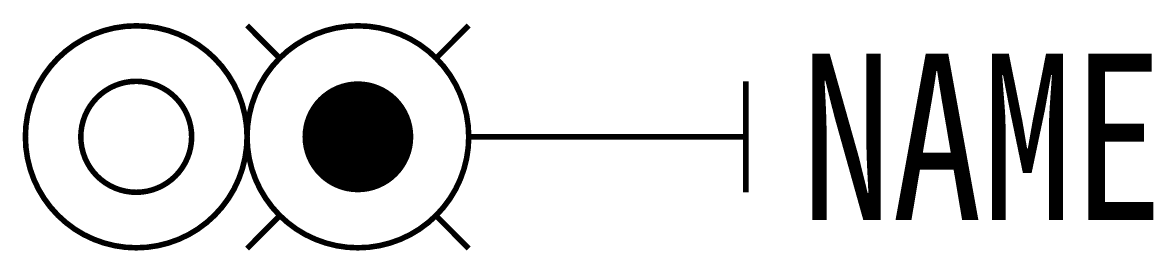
# Model space of a CAD drawing. Header units: inches. Extents: x -13.1 to 7.4, y 3.9 to 8.1.
import ezdxf
from ezdxf.enums import TextEntityAlignment as Align

# ---------------------------------------------------------------- set-up
doc = ezdxf.new("R2010")
doc.units = ezdxf.units.IN
doc.header["$MEASUREMENT"] = 0
doc.styles.add('HZ', font='', dxfattribs={"width": 0.8})
doc.styles.get('HZ').set_extended_font_data('SimSun')

msp = doc.modelspace()

# ---------------------------------------------------------------- linework, layer by layer
at = {"const_width": 0.1}
for points in [[(-13, 6, 1), (-9, 6, 1)], [(-12, 6, 1), (-10, 6, 1)]]:
    msp.add_lwpolyline(points, format="xyb", close=True, dxfattribs=at)
at = {"color": 5, "const_width": 0.1}
for points in [[(-9, 8.007), (-8.416, 7.42)], [(-5, 8.007), (-5.584, 7.42)], [(-8.409, 4.58), (-9, 3.986)], [(-5.591, 4.58), (-5, 3.986)]]:
    msp.add_lwpolyline(points, dxfattribs=at)
at = {"color": 5}
for points, const_width in [([(-9, 6, 1), (-5, 6, 1)], 0.1), ([(-7.5, 6, 1), (-6.5, 6, 1)], 1)]:
    msp.add_lwpolyline(points, format="xyb", close=True, dxfattribs=dict(at, const_width=const_width))
at = {"const_width": 0.1}
for points in [[(0, 7), (0, 5)], [(0, 6), (-5, 6)]]:
    msp.add_lwpolyline(points, dxfattribs=at)

# ---------------------------------------------------------------- texts
at = {"style": 'HZ', "width": 0.8}
msp.add_attdef('NAME', text='', height=3, dxfattribs=at).set_placement((1, 6), align=Align.MIDDLE_LEFT)

doc.saveas('drawing.dxf')
